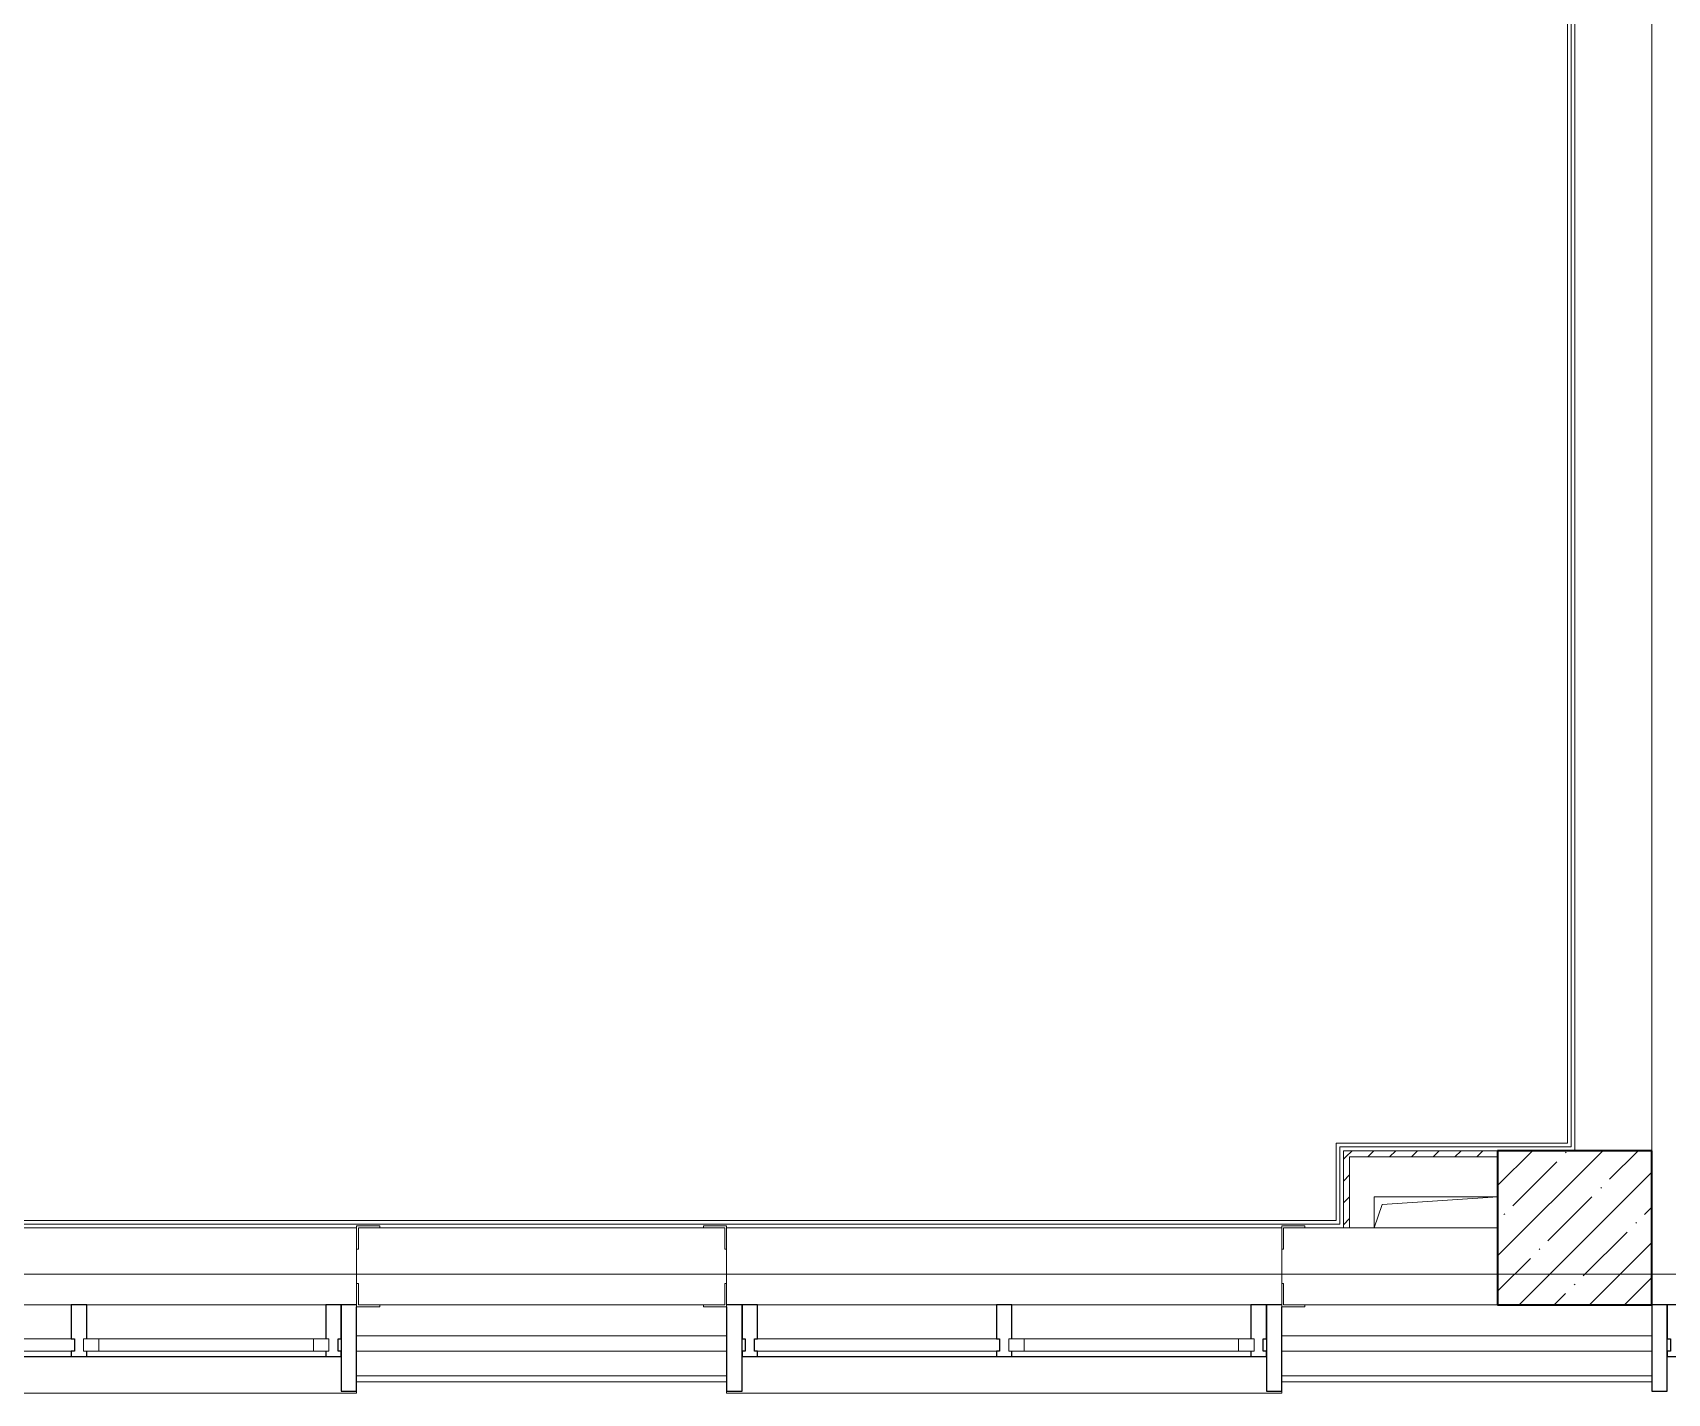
# Model space of a CAD drawing. Header units: millimetres. Extents: x 5993 to 95364, y 94667 to 143522.
# Drawn here: x 48022.2 to 48453.6, y 113918.9 to 114278.1 of the extents above; entities that cross this region are included whole.
import ezdxf

# ---------------------------------------------------------------- set-up
doc = ezdxf.new("R2010")
doc.units = ezdxf.units.MM
doc.linetypes.add('50_200_ШТРИХ_1Т_ш5_п1_п1_', pattern=[1400, 1000, -200, 0, -200])
doc.linetypes.add('Штрих короткий', pattern=[300, 150, -150])
for name, color, linetype, lineweight in [('0-2', 7, 'Continuous', 9), ('S-GRID-____-OTLN-1', 7, '50_200_ШТРИХ_1Т_ш5_п1_п1_', 9), ('Импосты витража', 7, 'Continuous', 9), ('Импосты витража-1', 7, 'Continuous', 25), ('Каркас_Импост', 7, 'Continuous', 13), ('Каркас_Импост-1', 7, 'Continuous', 9), ('Несущие колонны', 7, 'Continuous', 9), ('Несущие колонны-1', 7, 'Continuous', 35), ('Обобщенные модели', 7, 'Continuous', 9), ('Общие ребра', 7, 'Continuous', 9), ('Окна', 7, 'Continuous', 9), ('Остекление-1', 7, 'Continuous', 9), ('Перемычка-1', 7, 'Штрих короткий', 9), ('Стены', 7, 'Continuous', 9), ('Стены-1', 7, 'Continuous', 13)]:
    doc.layers.add(name, color=color, linetype=linetype, lineweight=lineweight)
doc.layers.add('Штриховка разреза-4', color=7, linetype='Continuous', lineweight=5, true_color=0x0080ff)

# ---------------------------------------------------------------- blocks, each defined once
blk = doc.blocks.new('BSC_Колонна _Прямоугольная - 500х500-V100-АИ2_01_План напольных покрытий и плинтусов 1го этажа _Часть 2_')
at = {"layer": 'Несущие колонны'}
h = blk.add_hatch(dxfattribs=at)
h.set_pattern_fill('FP_119', color=256, style=0, pattern_type=2)
h.set_pattern_definition([(45, (-83500, -150), (-114.04925, 114.04925), []), (45, (-83385.95, -150), (-114.04925, 114.04925), [201.613, -40.323, 3.353, -36.97])])
h.paths.add_polyline_path([(-250, -250), (250, -250), (250, 250), (-250, 250), (-250, 200.1)], flags=0)
at = {"layer": 'Несущие колонны-1'}
for p, q in [((250, 250), (-250, 250)), ((-250, 250), (-250, -250)), ((250, -250), (250, 250)), ((-250, -250), (250, -250))]:
    blk.add_line(p, q, dxfattribs=at)
blk = doc.blocks.new('Проем_Дверь_Прямоугольный - 1800х2700h_оконные проемы-25805030-АИ2_01_План напольных покрытий и плинтусов 1го этажа _Часть 2_')
at = {"layer": 'Перемычка-1'}
for p, q in [((900, 125), (-900, 125)), ((900, -125), (-900, -125))]:
    blk.add_line(p, q, dxfattribs=at)
blk = doc.blocks.new('PNS_Панель прямоугольная2 - Нр_Стекло - 40мм-26243474-АИ2_01_План напольных покрытий и плинтусов 1го этажа _Часть 2_')
at = {"layer": 'Каркас_Импост'}
for p, q in [((-397.5, 0), (-397.5, 40)), ((-397.5, 40), (-347.5, 40)), ((-347.5, 40), (-347.5, 0)), ((397.5, 40), (347.5, 40)), ((347.5, 40), (347.5, 0)), ((397.5, 0), (397.5, 40)), ((-347.5, 0), (-397.5, 0)), ((347.5, 0), (397.5, 0))]:
    blk.add_line(p, q, dxfattribs=at)
at = {"layer": 'Каркас_Импост-1'}
for p, q in [((-347.5, 40), (347.5, 40)), ((-347.5, 0), (347.5, 0))]:
    blk.add_line(p, q, dxfattribs=at)
blk = doc.blocks.new('Прямоугольный импост - Импост структурный с накладкой - 150мм-25647633-АИ2_01_План напольных покрытий и плинтусов 1го этажа _Часть 2_')
at = {"layer": 'Импосты витража-1'}
for p, q in [((-25, 0), (-25, 17)), ((-25, 17), (25, 17)), ((-15, 0), (-25, 0)), ((-15, -40), (-15, 0)), ((25, 17), (25, 0)), ((-25, -150), (-25, -40)), ((-25, -40), (-15, -40)), ((25, -40), (25, -150)), ((25, -150), (-25, -150))]:
    blk.add_line(p, q, dxfattribs=at)
blk = doc.blocks.new('Прямоугольный импост - Импост структурный с накладкой - 150мм-25647642-АИ2_01_План напольных покрытий и плинтусов 1го этажа _Часть 2_')
at = {"layer": 'Импосты витража'}
for p, q in [((93625, -100), (94400, -100)), ((93625, -267), (94400, -267))]:
    blk.add_line(p, q, dxfattribs=at)
blk = doc.blocks.new('Прямоугольный импост - Импост структурный с накладкой - 150мм-V143-АИ2_01_План напольных покрытий и плинтусов 1го этажа _Часть 2_')
at = {"layer": 'Импосты витража-1'}
for p, q in [((-25, 0), (-25, 17)), ((-25, 17), (25, 17)), ((25, 0), (15, 0)), ((15, 0), (15, -40)), ((25, 17), (25, 0)), ((-25, -150), (-25, -40)), ((15, -40), (25, -40)), ((25, -40), (25, -150)), ((25, -150), (-25, -150))]:
    blk.add_line(p, q, dxfattribs=at)
blk = doc.blocks.new('PNS_Панель прямоугольная1 - Нр_Стекло - 40мм-25259299-АИ2_01_План напольных покрытий и плинтусов 1го этажа _Часть 2_')
at = {"layer": 'Остекление-1'}
for p, q in [((-387.5, 40), (387.5, 40)), ((-397.5, 0), (397.5, 0)), ((387.5, 0), (-387.5, 0))]:
    blk.add_line(p, q, dxfattribs=at)
blk = doc.blocks.new('Прямоугольный импост - Импост структурный с накладкой - 150мм-25647644-АИ2_01_План напольных покрытий и плинтусов 1го этажа _Часть 2_')
at = {"layer": 'Импосты витража-1'}
for p, q in [((-25, 0), (-25, 17)), ((-25, 17), (25, 17)), ((-15, 0), (-25, 0)), ((-15, -40), (-15, 0)), ((25, 0), (15, 0)), ((15, 0), (15, -40)), ((25, 17), (25, 0)), ((-25, -150), (-25, -40)), ((-25, -40), (-15, -40)), ((15, -40), (25, -40)), ((25, -40), (25, -150)), ((25, -150), (-25, -150))]:
    blk.add_line(p, q, dxfattribs=at)
blk = doc.blocks.new('Прямоугольный импост - Откос НВФ_50х280 мм-25993834-АИ2_01_План напольных покрытий и плинтусов 1го этажа _Часть 2_')
at = {"layer": 'Импосты витража-1'}
for p, q in [((-50, 130), (0, 130)), ((-50, -150), (-50, 130)), ((0, 130), (0, -144)), ((0, -150), (-50, -150))]:
    blk.add_line(p, q, dxfattribs=at)
blk = doc.blocks.new('Прямоугольный импост - Откос НВФ_50х280 мм-25993838-АИ2_01_План напольных покрытий и плинтусов 1го этажа _Часть 2_')
at = {"layer": 'Импосты витража-1'}
for p, q in [((0, 130), (-50, 130)), ((-50, 130), (-50, -150)), ((0, -144), (0, 130)), ((-50, -150), (0, -150))]:
    blk.add_line(p, q, dxfattribs=at)
blk = doc.blocks.new('Проем_Дверь_Прямоугольный - 2100х3300h_дверные проемы-27126725-АИ2_01_План напольных покрытий и плинтусов 1го этажа _Часть 2_')
at = {"layer": 'Перемычка-1'}
for p, q in [((1050, 125), (-1050, 125)), ((1050, -125), (-1050, -125))]:
    blk.add_line(p, q, dxfattribs=at)
blk = doc.blocks.new('Прямоугольный импост - Откос НВФ_50х280 мм-V169-АИ2_01_План напольных покрытий и плинтусов 1го этажа _Часть 2_')
at = {"layer": 'Импосты витража-1'}
for p, q in [((0, 130), (-50, 130)), ((-50, 130), (-50, -150)), ((0, -150), (0, 130)), ((-50, -150), (0, -150))]:
    blk.add_line(p, q, dxfattribs=at)
blk = doc.blocks.new('Прямоугольный импост - Импост структурный с накладкой - 150мм-27090906-АИ2_01_План напольных покрытий и плинтусов 1го этажа _Часть 2_')
at = {"layer": 'Импосты витража-1'}
for p, q in [((-25, 0), (-25, 17)), ((-25, 17), (25, 17)), ((-15, 0), (-25, 0)), ((-15, -40), (-15, 0)), ((25, 0), (15, 0)), ((15, 0), (15, -40)), ((25, 17), (25, 0)), ((-25, -150), (-25, -40)), ((-25, -40), (-15, -40)), ((15, -40), (25, -40)), ((25, -40), (25, -150)), ((25, -150), (-25, -150))]:
    blk.add_line(p, q, dxfattribs=at)
blk = doc.blocks.new('Фахверк_СКБ_Уголок - 250_2700-27497298-АИ2_01_План напольных покрытий и плинтусов 1го этажа _Часть 2_')
at = {"layer": 'Обобщенные модели'}
for p, q in [((200, 181), (125, 181)), ((125, 181), (125, 106)), ((131, 106), (131, 175)), ((131, 175), (200, 175)), ((200, 175), (200, 181)), ((125, 106), (131, 106)), ((131, -6), (125, -6)), ((125, -6), (125, -81)), ((131, -75), (131, -6)), ((125, -81), (200, -81)), ((200, -75), (131, -75)), ((200, -81), (200, -75))]:
    blk.add_line(p, q, dxfattribs=at)
blk = doc.blocks.new('AR_Отверстие прямоугольное _в плите_ - AR_Отверстие прямоугольное _в плите_-30511751-АИ2_01_План напольных покрытий и плинтусов 1го этажа _Часть 2_')
at = {"layer": 'Обобщенные модели'}
for p, q in [((200, 50), (-200, 50)), ((-200, 50), (-200, -50)), ((-200, -50), (-175, 25)), ((-175, 25), (200, 50))]:
    blk.add_line(p, q, dxfattribs=at)
blk = doc.blocks.new('Отлив_СКБ - Отлив витража_120_НВФ-31885687-АИ2_01_План напольных покрытий и плинтусов 1го этажа _Часть 2_')
at = {"layer": 'Окна'}
for p, q in [((1750, -2), (50, -2)), ((0, -120), (0, -113)), ((0, -120), (1800, -120)), ((1800, -113), (1800, -120))]:
    blk.add_line(p, q, dxfattribs=at)

msp = doc.modelspace()

# ---------------------------------------------------------------- linework, layer by layer
at = {"layer": 'S-GRID-____-OTLN-1', "color": 251, "ltscale": 0.6, "true_color": 0x636466}
msp.add_line((50293.31, 113950.37), (41443.97, 113950.37), dxfattribs=at)
at = {"layer": 'Общие ребра'}
for p, q in [((48113.79, 113942.23), (48199.25, 113942.23)), ((48199.25, 113942.23), (48113.79, 113942.23)), ((48357.97, 113942.23), (48408.85, 113942.23)), ((48408.85, 113942.23), (48357.97, 113942.23)), ((48205.36, 113934.09), (48107.68, 113934.09)), ((48449.54, 113934.09), (48351.87, 113934.09)), ((48205.36, 113930.02), (48107.68, 113930.02)), ((48449.54, 113930.02), (48351.87, 113930.02))]:
    msp.add_line(p, q, dxfattribs=at)
at = {"layer": 'Стены'}
for p, q in [((48427.24, 113984.88), (48427.24, 114514.12)), ((48428.22, 114515.1), (48428.22, 113983.91)), ((48366.19, 113964.54), (48366.19, 113984.88)), ((48366.19, 113984.88), (48427.24, 113984.88)), ((48367.17, 113983.91), (48367.17, 113963.56)), ((48428.22, 113983.91), (48367.17, 113983.91)), ((47961.17, 113962.58), (48107.68, 113962.58)), ((48367.17, 113963.56), (47962.15, 113963.56)), ((47963.12, 113964.54), (48366.19, 113964.54)), ((48205.36, 113962.58), (48351.87, 113962.58))]:
    msp.add_line(p, q, dxfattribs=at)
at = {"layer": 'Стены-1'}
for p, q in [((48429.19, 114577.12), (48429.19, 113982.93)), ((48449.54, 113982.93), (48449.54, 114573.05)), ((48368.15, 113982.93), (48368.15, 113962.58)), ((48408.85, 113982.93), (48368.15, 113982.93)), ((48369.78, 113962.58), (48369.78, 113981.3)), ((48369.78, 113981.3), (48408.85, 113981.3)), ((48199.25, 113962.58), (48113.79, 113962.58)), ((48408.85, 113962.58), (48357.97, 113962.58)), ((48368.15, 113962.58), (48369.78, 113962.58)), ((48107.68, 113956.97), (48107.68, 113947.85)), ((48205.36, 113947.85), (48205.36, 113956.97)), ((48351.87, 113956.97), (48351.87, 113947.85)), ((48107.68, 113941.75), (48107.68, 113923.51)), ((48205.36, 113923.51), (48205.36, 113941.75)), ((48351.87, 113941.75), (48351.87, 113923.51)), ((48449.54, 113923.51), (48449.54, 113942.23)), ((48107.68, 113923.51), (48205.36, 113923.51)), ((48205.36, 113923.51), (48107.68, 113923.51)), ((48107.68, 113923.51), (48107.68, 113921.88)), ((48205.36, 113921.88), (48205.36, 113923.51)), ((48351.87, 113923.51), (48449.54, 113923.51)), ((48449.54, 113923.51), (48351.87, 113923.51)), ((48351.87, 113923.51), (48351.87, 113921.88)), ((48449.54, 113921.88), (48449.54, 113923.51)), ((48107.68, 113921.88), (48205.36, 113921.88)), ((48351.87, 113921.88), (48449.54, 113921.88))]:
    msp.add_line(p, q, dxfattribs=at)
at = {"layer": 'Штриховка разреза-4'}
for p, q in [((48368.15, 113980.66), (48368.79, 113981.3)), ((48368.79, 113981.3), (48370.42, 113982.93)), ((48374.55, 113981.3), (48376.18, 113982.93)), ((48380.31, 113981.3), (48381.93, 113982.93)), ((48386.06, 113981.3), (48387.69, 113982.93)), ((48391.82, 113981.3), (48393.44, 113982.93)), ((48397.57, 113981.3), (48399.2, 113982.93)), ((48403.33, 113981.3), (48404.96, 113982.93)), ((48368.15, 113974.9), (48369.78, 113976.53)), ((48368.15, 113969.15), (48369.78, 113970.77)), ((48368.15, 113963.39), (48369.78, 113965.02))]:
    msp.add_line(p, q, dxfattribs=at)

# ---------------------------------------------------------------- block references
at = {"layer": '0-2', "xscale": 0.08139549610658335, "yscale": 0.08139549610658335, "zscale": 0.08139549610658335}
for name, p in [('BSC_Колонна _Прямоугольная - 500х500-V100-АИ2_01_План напольных покрытий и плинтусов 1го этажа _Часть 2_', (48429.19, 113962.58)), ('AR_Отверстие прямоугольное _в плите_ - AR_Отверстие прямоугольное _в плите_-30511751-АИ2_01_План напольных покрытий и плинтусов 1го этажа _Часть 2_', (48392.57, 113966.65)), ('Проем_Дверь_Прямоугольный - 1800х2700h_оконные проемы-25805030-АИ2_01_План напольных покрытий и плинтусов 1го этажа _Часть 2_', (48034.43, 113952.41)), ('Фахверк_СКБ_Уголок - 250_2700-27497298-АИ2_01_План напольных покрытий и плинтусов 1го этажа _Часть 2_', (48097.51, 113948.34)), ('Проем_Дверь_Прямоугольный - 1800х2700h_оконные проемы-25805030-АИ2_01_План напольных покрытий и плинтусов 1го этажа _Часть 2_', (48278.61, 113952.41)), ('Фахверк_СКБ_Уголок - 250_2700-27497298-АИ2_01_План напольных покрытий и плинтусов 1го этажа _Часть 2_', (48341.69, 113948.34)), ('Проем_Дверь_Прямоугольный - 2100х3300h_дверные проемы-27126725-АИ2_01_План напольных покрытий и плинтусов 1го этажа _Часть 2_', (48535.01, 113952.41)), ('Прямоугольный импост - Импост структурный с накладкой - 150мм-25647642-АИ2_01_План напольных покрытий и плинтусов 1го этажа _Часть 2_', (40348.66, 113950.37)), ('Прямоугольный импост - Импост структурный с накладкой - 150мм-25647642-АИ2_01_План напольных покрытий и плинтусов 1го этажа _Часть 2_', (40415.81, 113950.37)), ('Прямоугольный импост - Импост структурный с накладкой - 150мм-25647642-АИ2_01_План напольных покрытий и плинтусов 1го этажа _Часть 2_', (40592.84, 113950.37)), ('Прямоугольный импост - Импост структурный с накладкой - 150мм-25647642-АИ2_01_План напольных покрытий и плинтусов 1го этажа _Часть 2_', (40659.99, 113950.37)), ('PNS_Панель прямоугольная1 - Нр_Стекло - 40мм-25259299-АИ2_01_План напольных покрытий и плинтусов 1го этажа _Часть 2_', (48000.85, 113930.02)), ('PNS_Панель прямоугольная2 - Нр_Стекло - 40мм-26243474-АИ2_01_План напольных покрытий и плинтусов 1го этажа _Часть 2_', (48068, 113930.02)), ('PNS_Панель прямоугольная1 - Нр_Стекло - 40мм-25259299-АИ2_01_План напольных покрытий и плинтусов 1го этажа _Часть 2_', (48245.04, 113930.02)), ('PNS_Панель прямоугольная2 - Нр_Стекло - 40мм-26243474-АИ2_01_План напольных покрытий и плинтусов 1го этажа _Часть 2_', (48312.19, 113930.02)), ('Отлив_СКБ - Отлив витража_120_НВФ-31885687-АИ2_01_План напольных покрытий и плинтусов 1го этажа _Часть 2_', (47961.17, 113928.64)), ('Отлив_СКБ - Отлив витража_120_НВФ-31885687-АИ2_01_План напольных покрытий и плинтусов 1го этажа _Часть 2_', (48205.36, 113928.64))]:
    msp.add_blockref(name, p, dxfattribs=at)
at = {"layer": '0-2', "xscale": 0.08139549610658335, "yscale": 0.08139549610658335, "zscale": 0.08139549610658335, "rotation": 180}
for name, p in [('Фахверк_СКБ_Уголок - 250_2700-27497298-АИ2_01_План напольных покрытий и плинтусов 1го этажа _Часть 2_', (48215.53, 113956.48)), ('Прямоугольный импост - Откос НВФ_50х280 мм-25993838-АИ2_01_План напольных покрытий и плинтусов 1го этажа _Часть 2_', (48205.36, 113930.02)), ('Прямоугольный импост - Откос НВФ_50х280 мм-V169-АИ2_01_План напольных покрытий и плинтусов 1го этажа _Часть 2_', (48449.54, 113930.02))]:
    msp.add_blockref(name, p, dxfattribs=at)
at = {"layer": '0-2', "extrusion": (0, 0, -1), "xscale": 0.08139549610658335, "yscale": 0.08139549610658335, "zscale": 0.08139549610658335, "rotation": 180}
for name, p in [('Прямоугольный импост - Импост структурный с накладкой - 150мм-25647633-АИ2_01_План напольных покрытий и плинтусов 1го этажа _Часть 2_', (-48034.43, 113930.02)), ('Прямоугольный импост - Импост структурный с накладкой - 150мм-V143-АИ2_01_План напольных покрытий и плинтусов 1го этажа _Часть 2_', (-48101.58, 113930.02)), ('Прямоугольный импост - Откос НВФ_50х280 мм-25993834-АИ2_01_План напольных покрытий и плинтусов 1го этажа _Часть 2_', (-48107.68, 113930.02)), ('Прямоугольный импост - Импост структурный с накладкой - 150мм-25647644-АИ2_01_План напольных покрытий и плинтусов 1го этажа _Часть 2_', (-48211.46, 113930.02)), ('Прямоугольный импост - Импост структурный с накладкой - 150мм-25647633-АИ2_01_План напольных покрытий и плинтусов 1го этажа _Часть 2_', (-48278.61, 113930.02)), ('Прямоугольный импост - Импост структурный с накладкой - 150мм-V143-АИ2_01_План напольных покрытий и плинтусов 1го этажа _Часть 2_', (-48345.76, 113930.02)), ('Прямоугольный импост - Откос НВФ_50х280 мм-25993834-АИ2_01_План напольных покрытий и плинтусов 1го этажа _Часть 2_', (-48351.87, 113930.02)), ('Прямоугольный импост - Импост структурный с накладкой - 150мм-27090906-АИ2_01_План напольных покрытий и плинтусов 1го этажа _Часть 2_', (-48455.65, 113930.02))]:
    msp.add_blockref(name, p, dxfattribs=at)

doc.saveas('drawing.dxf')
